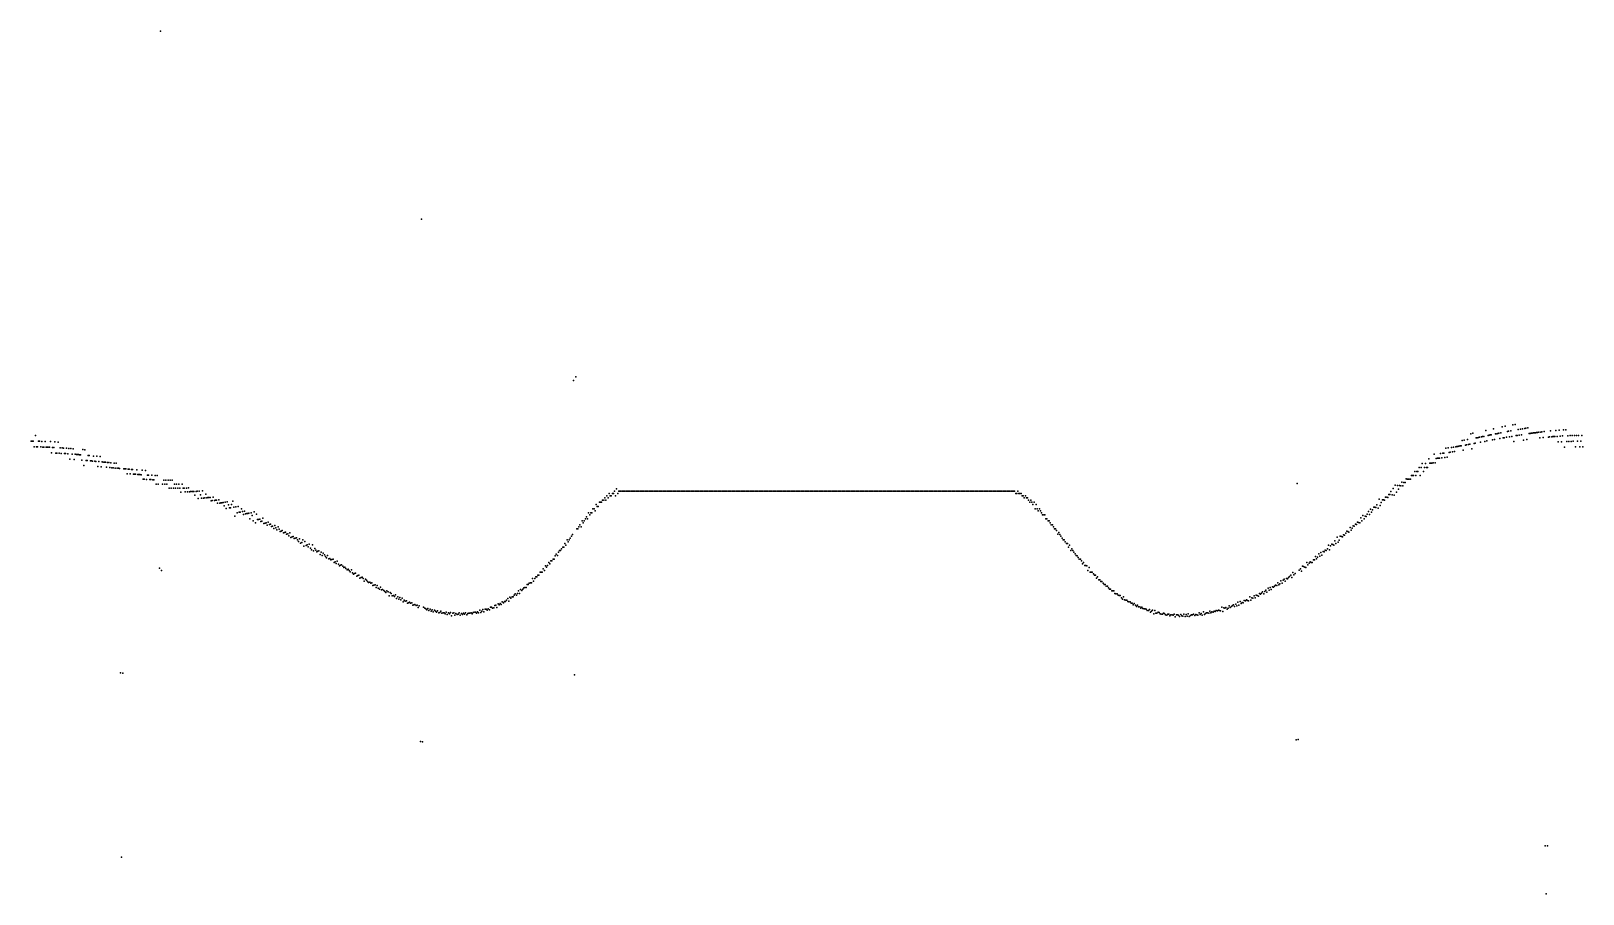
# Model space of a CAD drawing. Header units: metres. Extents: x 0 to 360, y 7 to 207.
import ezdxf

# ---------------------------------------------------------------- set-up
doc = ezdxf.new("R2010")
doc.units = ezdxf.units.M

msp = doc.modelspace()

# ---------------------------------------------------------------- linework, layer by layer
for p in [(30, 207.46), (90.5, 163.88), (125.75, 126.47), (126.25, 127.31), (339, 115.28), (341, 115.71), (341.75, 115.87), (343.5, 116.23), (344, 116.32), (345.25, 115.2), (345.75, 115.28), (346.25, 115.37), (346.5, 115.41), (347, 115.49), (0, 112.42), (0.25, 112.42), (0.5, 112.42), (1, 113.76), (1.75, 112.4), (2, 112.39), (2.5, 112.38), (3.25, 112.36), (4.5, 112.31), (5.5, 112.26), (6.25, 112.21), (331.75, 112.54), (332.25, 112.64), (332.5, 111.52), (332.75, 111.57), (333, 112.78), (333.25, 111.66), (333.5, 111.7), (333.75, 114.13), (334.25, 114.24), (334.5, 111.89), (334.75, 111.94), (335, 113.18), (335.25, 113.23), (335.5, 113.28), (335.75, 113.33), (336, 112.17), (336.25, 113.43), (336.5, 113.49), (336.75, 113.54), (337, 112.36), (337.25, 114.9), (337.5, 112.46), (337.75, 113.74), (338, 113.79), (338.25, 113.85), (338.5, 113.9), (338.75, 112.7), (339.25, 112.79), (339.5, 114.1), (339.75, 114.15), (340, 114.2), (340.25, 114.25), (340.5, 113.03), (340.75, 114.35), (341.25, 113.17), (341.5, 113.22), (342, 113.31), (342.25, 114.65), (342.5, 114.7), (342.75, 113.44), (343, 114.79), (343.25, 113.53), (343.75, 112.33), (344.25, 113.7), (344.5, 113.74), (344.75, 115.11), (345, 113.83), (345.5, 113.91), (346, 112.68), (346.75, 112.79), (347.25, 114.18), (347.5, 114.21), (347.75, 114.25), (348, 114.28), (348.25, 114.32), (348.5, 114.35), (348.75, 114.38), (349, 114.42), (349.25, 114.45), (349.5, 114.48), (349.75, 113.17), (350, 114.54), (350.25, 114.57), (350.5, 113.25), (350.75, 114.63), (351.75, 113.38), (352, 113.4), (352.25, 114.78), (352.5, 113.45), (352.75, 113.47), (353, 113.49), (353.25, 113.51), (353.5, 114.89), (353.75, 113.54), (354, 112.23), (354.25, 114.95), (354.5, 113.59), (354.75, 112.27), (355, 113.62), (355.25, 115.01), (355.75, 115.04), (356, 112.33), (356.25, 113.69), (356.5, 112.35), (356.75, 113.71), (357, 112.37), (357.25, 113.72), (357.5, 112.39), (357.75, 113.74), (358.25, 113.75), (358.5, 112.41), (358.75, 113.76), (359.25, 112.41), (359.5, 113.76), (0.75, 111.1), (1.25, 111.09), (1.5, 111.09), (2.25, 111.07), (2.75, 111.06), (3, 111.05), (3.5, 111.04), (3.75, 111.03), (4, 111.02), (4.25, 111.01), (4.75, 109.71), (5, 110.98), (5.25, 110.96), (5.75, 109.66), (6, 109.65), (6.5, 109.62), (6.75, 110.88), (7, 109.6), (7.25, 110.85), (7.5, 110.83), (7.75, 109.55), (8, 109.53), (8.25, 110.78), (8.5, 109.5), (8.75, 110.74), (9, 108.23), (9.25, 110.7), (9.5, 109.43), (9.75, 110.66), (10, 108.16), (10.25, 109.37), (10.5, 109.35), (10.75, 109.33), (11, 109.31), (11.25, 109.28), (11.5, 109.26), (11.75, 108.03), (12, 110.46), (12.5, 110.41), (12.75, 107.94), (13.25, 109.1), (13.5, 109.08), (14.5, 108.98), (15.25, 108.91), (16, 108.83), (324, 108.3), (325.25, 109.41), (325.75, 108.44), (326, 108.46), (326.25, 108.48), (326.5, 108.51), (326.75, 109.57), (327, 108.56), (327.25, 109.63), (327.5, 109.66), (327.75, 108.64), (328, 110.8), (328.25, 108.7), (328.5, 110.87), (328.75, 109.82), (329, 109.86), (329.25, 110.98), (329.5, 109.93), (329.75, 111.06), (330, 110), (330.25, 111.14), (330.5, 111.18), (330.75, 111.22), (331, 111.26), (331.25, 111.31), (331.5, 111.35), (332, 110.31), (334, 110.64), (355.5, 111), (358, 111.08), (359, 111.1), (359.75, 111.1), (12.25, 106.8), (13, 107.92), (13.75, 107.86), (14, 107.83), (14.25, 107.81), (14.75, 107.77), (15, 107.74), (15.5, 106.54), (15.75, 107.68), (16.25, 106.47), (16.5, 107.61), (16.75, 107.58), (17, 107.56), (17.25, 107.53), (17.5, 106.37), (17.75, 107.49), (18, 107.46), (18.25, 106.3), (18.5, 107.41), (18.75, 106.26), (19, 106.23), (19.25, 107.34), (19.5, 106.19), (19.75, 107.29), (20, 106.15), (20.25, 106.13), (20.5, 106.1), (21.5, 106.02), (21.75, 106), (22, 105.98), (22.25, 104.88), (22.5, 105.94), (22.75, 105.92), (23, 104.82), (23.25, 105.88), (23.5, 105.85), (23.75, 104.77), (24, 104.75), (24.25, 104.74), (24.5, 105.78), (24.75, 104.7), (25, 104.68), (25.25, 104.67), (25.5, 104.65), (25.75, 105.68), (26.5, 105.63), (27, 104.56), (27.25, 104.55), (28, 104.51), (28.75, 104.47), (29.25, 104.45), (320, 104.48), (320.25, 104.47), (320.5, 104.47), (320.75, 105.36), (321, 104.46), (321.25, 105.36), (321.5, 105.36), (321.75, 106.28), (322, 104.45), (322.25, 106.29), (322.5, 107.24), (322.75, 105.37), (323, 106.31), (323.25, 107.27), (323.5, 106.33), (323.75, 106.34), (324.25, 107.33), (324.5, 107.34), (324.75, 107.36), (325, 107.38), (325.5, 107.41), (26, 103.6), (26.25, 103.58), (26.75, 103.56), (27.5, 103.52), (27.75, 103.51), (28.25, 103.49), (28.5, 103.48), (29, 102.49), (29.5, 102.47), (30.5, 102.45), (30.75, 103.41), (31, 102.44), (31.25, 103.4), (31.5, 102.44), (31.75, 103.39), (32, 101.5), (32.25, 103.38), (32.5, 101.5), (32.75, 103.37), (33, 101.5), (33.25, 102.43), (33.5, 101.51), (33.75, 102.43), (34, 101.51), (34.25, 102.43), (34.5, 101.52), (35, 102.44), (35.25, 101.54), (35.5, 101.55), (36, 101.56), (36.5, 101.58), (37.25, 100.73), (37.5, 100.75), (37.75, 100.76), (38.25, 100.79), (38.5, 100.8), (39, 100.84), (39.75, 100.89), (135.25, 100.81), (135.75, 101.34), (136.25, 100.81), (136.5, 100.81), (136.75, 100.81), (137, 100.81), (137.25, 100.81), (137.5, 100.81), (137.75, 100.81), (138, 100.81), (138.25, 100.81), (138.5, 100.81), (138.75, 100.81), (139, 100.81), (139.25, 100.81), (139.5, 100.81), (139.75, 100.81), (140, 100.81), (140.25, 100.81), (140.5, 100.81), (140.75, 100.81), (141, 100.81), (141.25, 100.81), (141.5, 100.81), (141.75, 100.81), (142, 100.81), (142.25, 100.81), (142.5, 100.81), (142.75, 100.81), (143, 100.81), (143.25, 100.81), (143.5, 100.81), (143.75, 100.81), (144, 100.81), (144.25, 100.81), (144.5, 100.81), (144.75, 100.81), (145, 100.81), (145.25, 100.81), (145.5, 100.81), (145.75, 100.81), (146, 100.81), (146.25, 100.81), (146.5, 100.81), (146.75, 100.81), (147, 100.81), (147.25, 100.81), (147.5, 100.81), (147.75, 100.81), (148, 100.81), (148.25, 100.81), (148.5, 100.81), (148.75, 100.81), (149, 100.81), (149.25, 100.81), (149.5, 100.81), (149.75, 100.81), (150, 100.81), (150.25, 100.81), (150.5, 100.81), (150.75, 100.81), (151, 100.81), (151.25, 100.81), (151.5, 100.81), (151.75, 100.81), (152, 100.81), (152.25, 100.81), (152.5, 100.81), (152.75, 100.81), (153, 100.81), (153.25, 100.81), (153.5, 100.81), (153.75, 100.81), (154, 100.81), (154.25, 100.81), (154.5, 100.81), (154.75, 100.81), (155, 100.81), (155.25, 100.81), (155.5, 100.81), (155.75, 100.81), (156, 100.81), (156.25, 100.81), (156.5, 100.81), (156.75, 100.81), (157, 100.81), (157.25, 100.81), (157.5, 100.81), (157.75, 100.81), (158, 100.81), (158.25, 100.81), (158.5, 100.81), (158.75, 100.81), (159, 100.81), (159.25, 100.81), (159.5, 100.81), (159.75, 100.81), (160, 100.81), (160.25, 100.81), (160.5, 100.81), (160.75, 100.81), (161, 100.81), (161.25, 100.81), (161.5, 100.81), (161.75, 100.81), (162, 100.81), (162.25, 100.81), (162.5, 100.81), (162.75, 100.81), (163, 100.81), (163.25, 100.81), (163.5, 100.81), (163.75, 100.81), (164, 100.81), (164.25, 100.81), (164.5, 100.81), (164.75, 100.81), (165, 100.81), (165.25, 100.81), (165.5, 100.81), (165.75, 100.81), (166, 100.81), (166.25, 100.81), (166.5, 100.81), (166.75, 100.81), (167, 100.81), (167.25, 100.81), (167.5, 100.81), (167.75, 100.81), (168, 100.81), (168.25, 100.81), (168.5, 100.81), (168.75, 100.81), (169, 100.81), (169.25, 100.81), (169.5, 100.81), (169.75, 100.81), (170, 100.81), (170.25, 100.81), (170.5, 100.81), (170.75, 100.81), (171, 100.81), (171.25, 100.81), (171.5, 100.81), (171.75, 100.81), (172, 100.81), (172.25, 100.81), (172.5, 100.81), (172.75, 100.81), (173, 100.81), (173.25, 100.81), (173.5, 100.81), (173.75, 100.81), (174, 100.81), (174.25, 100.81), (174.5, 100.81), (174.75, 100.81), (175, 100.81), (175.25, 100.81), (175.5, 100.81), (175.75, 100.81), (176, 100.81), (176.25, 100.81), (176.5, 100.81), (176.75, 100.81), (177, 100.81), (177.25, 100.81), (177.5, 100.81), (177.75, 100.81), (178, 100.81), (178.25, 100.81), (178.5, 100.81), (178.75, 100.81), (179, 100.81), (179.25, 100.81), (179.5, 100.81), (179.75, 100.81), (180, 100.81), (180.25, 100.81), (180.5, 100.81), (180.75, 100.81), (181, 100.81), (181.25, 100.81), (181.5, 100.81), (181.75, 100.81), (182, 100.81), (182.25, 100.81), (182.5, 100.81), (182.75, 100.81), (183, 100.81), (183.25, 100.81), (183.5, 100.81), (183.75, 100.81), (184, 100.81), (184.25, 100.81), (184.5, 100.81), (184.75, 100.81), (185, 100.81), (185.25, 100.81), (185.5, 100.81), (185.75, 100.81), (186, 100.81), (186.25, 100.81), (186.5, 100.81), (186.75, 100.81), (187, 100.81), (187.25, 100.81), (187.5, 100.81), (187.75, 100.81), (188, 100.81), (188.25, 100.81), (188.5, 100.81), (188.75, 100.81), (189, 100.81), (189.25, 100.81), (189.5, 100.81), (189.75, 100.81), (190, 100.81), (190.25, 100.81), (190.5, 100.81), (190.75, 100.81), (191, 100.81), (191.25, 100.81), (191.5, 100.81), (191.75, 100.81), (192, 100.81), (192.25, 100.81), (192.5, 100.81), (192.75, 100.81), (193, 100.81), (193.25, 100.81), (193.5, 100.81), (193.75, 100.81), (194, 100.81), (194.25, 100.81), (194.5, 100.81), (194.75, 100.81), (195, 100.81), (195.25, 100.81), (195.5, 100.81), (195.75, 100.81), (196, 100.81), (196.25, 100.81), (196.5, 100.81), (196.75, 100.81), (197, 100.81), (197.25, 100.81), (197.5, 100.81), (197.75, 100.81), (198, 100.81), (198.25, 100.81), (198.5, 100.81), (198.75, 100.81), (199, 100.81), (199.25, 100.81), (199.5, 100.81), (199.75, 100.81), (200, 100.81), (200.25, 100.81), (200.5, 100.81), (200.75, 100.81), (201, 100.81), (201.25, 100.81), (201.5, 100.81), (201.75, 100.81), (202, 100.81), (202.25, 100.81), (202.5, 100.81), (202.75, 100.81), (203, 100.81), (203.25, 100.81), (203.5, 100.81), (203.75, 100.81), (204, 100.81), (204.25, 100.81), (204.5, 100.81), (204.75, 100.81), (205, 100.81), (205.25, 100.81), (205.5, 100.81), (205.75, 100.81), (206, 100.81), (206.25, 100.81), (206.5, 100.81), (206.75, 100.81), (207, 100.81), (207.25, 100.81), (207.5, 100.81), (207.75, 100.81), (208, 100.81), (208.25, 100.81), (208.5, 100.81), (208.75, 100.81), (209, 100.81), (209.25, 100.81), (209.5, 100.81), (209.75, 100.81), (210, 100.81), (210.25, 100.81), (210.5, 100.81), (210.75, 100.81), (211, 100.81), (211.25, 100.81), (211.5, 100.81), (211.75, 100.81), (212, 100.81), (212.25, 100.81), (212.5, 100.81), (212.75, 100.81), (213, 100.81), (213.25, 100.81), (213.5, 100.81), (213.75, 100.81), (214, 100.81), (214.25, 100.81), (214.5, 100.81), (214.75, 100.81), (215, 100.81), (215.25, 100.81), (215.5, 100.81), (215.75, 100.81), (216, 100.81), (216.25, 100.81), (216.5, 100.81), (216.75, 100.81), (217, 100.81), (217.25, 100.81), (217.5, 100.81), (217.75, 100.81), (218, 100.81), (218.25, 100.81), (218.5, 100.81), (218.75, 100.81), (219, 100.81), (219.25, 100.81), (219.5, 100.81), (219.75, 100.81), (220, 100.81), (220.25, 100.81), (220.5, 100.81), (220.75, 100.81), (221, 100.81), (221.25, 100.81), (221.5, 100.81), (221.75, 100.81), (222, 100.81), (222.25, 100.81), (222.5, 100.81), (222.75, 100.81), (223, 100.81), (223.25, 100.81), (223.5, 100.81), (223.75, 100.81), (224, 100.81), (224.25, 100.81), (224.5, 100.81), (224.75, 100.81), (225, 100.81), (225.25, 100.81), (225.5, 100.81), (225.75, 100.81), (226, 100.81), (226.25, 100.81), (226.5, 100.81), (226.75, 100.81), (227, 100.81), (227.25, 100.81), (227.5, 100.81), (227.75, 100.81), (228, 100.81), (228.75, 100.81), (293.5, 102.59), (315.25, 100.77), (315.75, 101.49), (316.25, 102.22), (316.75, 102.17), (317, 101.33), (317.25, 102.12), (317.5, 102.09), (317.75, 102.9), (318, 102.05), (318.25, 102.86), (318.5, 102.84), (318.75, 103.67), (319, 103.65), (319.25, 103.64), (319.5, 103.63), (319.75, 103.62), (34.75, 100.63), (35.75, 100.67), (36.25, 100.69), (36.75, 100.71), (37, 100.72), (38, 99.92), (38.75, 99.14), (39.25, 100.01), (39.5, 99.2), (40, 99.24), (40.25, 99.27), (40.5, 100.11), (40.75, 99.31), (41, 99.34), (41.25, 99.36), (41.5, 99.39), (41.75, 98.62), (42, 98.65), (42.25, 99.47), (42.5, 98.7), (42.75, 98.74), (43, 98.77), (43.25, 98.02), (43.5, 98.83), (43.75, 98.09), (44, 98.12), (44.25, 98.16), (44.5, 98.2), (44.75, 97.47), (45, 98.27), (45.5, 98.35), (45.75, 97.64), (46.5, 97.76), (46.75, 98.55), (47.5, 97.21), (48, 97.31), (131, 97.75), (131.25, 97.26), (131.5, 97.26), (131.75, 98.25), (132, 98.25), (132.25, 98.25), (132.5, 98.75), (132.75, 98.75), (133, 99.26), (133.25, 98.75), (133.5, 99.77), (133.75, 99.26), (134, 100.29), (134.25, 99.77), (134.5, 99.77), (134.75, 100.29), (135, 100.29), (135.5, 99.77), (136, 100.29), (228.25, 100.29), (228.5, 100.29), (229, 100.29), (229.25, 100.29), (229.5, 100.29), (229.75, 99.77), (230, 99.77), (230.25, 99.26), (230.5, 99.77), (230.75, 99.26), (231, 99.26), (231.25, 98.75), (231.5, 98.25), (231.75, 98.75), (232, 98.25), (232.25, 97.75), (232.5, 98.25), (233, 97.75), (311.25, 97.16), (312, 97.68), (312.5, 99), (312.75, 97.52), (313, 98.18), (313.25, 98.85), (313.5, 98.8), (313.75, 98.76), (314, 99.45), (314.25, 99.41), (314.5, 99.36), (314.75, 100.08), (315, 100.04), (315.5, 99.96), (316, 99.89), (316.5, 100.6), (45.25, 96.81), (46, 96.94), (46.25, 96.98), (47, 97.11), (47.25, 95.02), (47.75, 95.83), (48.25, 95.93), (48.5, 95.98), (48.75, 96.74), (49, 96.09), (49.25, 95.45), (49.5, 96.2), (49.75, 95.56), (50, 95.62), (50.25, 95.67), (50.5, 95.73), (50.75, 94.44), (51, 95.85), (51.25, 95.23), (51.5, 93.97), (51.75, 96.03), (52.25, 95.48), (52.5, 94.23), (52.75, 94.3), (53, 94.37), (53.25, 93.79), (53.5, 93.86), (53.75, 94.57), (55, 93.66), (127.75, 93.93), (128.25, 93.94), (128.5, 94.4), (128.75, 94.86), (129, 94.4), (129.25, 95.81), (129.5, 95.34), (129.75, 95.81), (130, 95.81), (130.25, 96.77), (130.5, 96.77), (130.75, 96.29), (232.75, 96.77), (233.25, 96.77), (233.5, 96.29), (233.75, 96.77), (234, 96.29), (234.25, 95.81), (234.5, 95.34), (234.75, 95.33), (235, 95.33), (235.25, 94.4), (235.5, 94.4), (235.75, 93.94), (236, 93.94), (307.5, 93.66), (307.75, 93.58), (308.25, 94.68), (308.5, 93.97), (308.75, 95.16), (309, 94.45), (309.25, 95.02), (309.5, 94.95), (309.75, 95.53), (310, 96.12), (310.25, 95.39), (310.5, 96.66), (310.75, 95.93), (311, 96.54), (311.5, 97.1), (311.75, 97.04), (312.25, 96.93), (52, 93.46), (54, 93.37), (54.25, 93.44), (54.5, 93.51), (54.75, 92.97), (55.25, 93.12), (55.5, 93.19), (55.75, 92.66), (56, 92.73), (56.25, 92.21), (56.5, 92.89), (56.75, 92.37), (57, 91.86), (57.25, 92.53), (57.5, 92.02), (57.75, 91.52), (58, 91.6), (58.25, 91.68), (58.5, 91.19), (58.75, 91.28), (59, 91.37), (59.25, 90.89), (59.5, 90.97), (59.75, 90.5), (60, 91.15), (60.25, 90.13), (60.5, 90.22), (60.75, 90.31), (61.25, 89.95), (61.5, 90.04), (125, 89.97), (125.25, 90.39), (125.5, 90.82), (126.5, 92.13), (126.75, 92.13), (127, 92.58), (127.25, 93.03), (127.5, 92.58), (128, 93.48), (236.25, 93.48), (236.5, 93.03), (236.75, 93.03), (237, 92.58), (237.25, 92.14), (237.5, 92.13), (237.75, 91.69), (238, 90.83), (238.25, 91.25), (238.5, 90.82), (238.75, 90.39), (239, 89.97), (302.75, 90.17), (303.5, 90.43), (303.75, 90.33), (304, 90.24), (304.25, 90.7), (304.5, 90.6), (304.75, 91.07), (305, 91.55), (305.25, 91.46), (305.5, 91.37), (305.75, 92.44), (306, 91.77), (306.25, 92.27), (306.5, 92.78), (306.75, 92.69), (307, 93.21), (307.25, 93.13), (308, 93.5), (61, 89.85), (61.75, 89.59), (62, 89.16), (62.25, 89.78), (62.5, 88.82), (62.75, 88.92), (63, 89.53), (63.25, 88.08), (63.5, 89.2), (63.75, 88.27), (64, 88.37), (64.25, 87.96), (64.5, 88.56), (64.75, 87.66), (65, 87.27), (65.25, 88.36), (65.5, 86.98), (65.75, 87.56), (66, 87.18), (66.25, 86.8), (66.5, 86.9), (66.75, 87), (67.25, 86.72), (67.75, 86.46), (122.25, 86.67), (122.5, 87.07), (122.75, 87.08), (123, 87.48), (123.25, 87.88), (123.5, 87.89), (123.75, 88.7), (124, 88.3), (124.25, 89.54), (124.5, 89.13), (124.75, 89.55), (239.25, 89.55), (239.5, 89.54), (239.75, 89.12), (240, 88.71), (240.25, 88.7), (240.5, 87.89), (240.75, 88.29), (241, 87.09), (241.25, 87.47), (241.5, 87.07), (241.75, 86.67), (298.5, 86.34), (299, 86.61), (299.5, 86.88), (299.75, 86.77), (300, 87.16), (300.25, 87.05), (300.5, 87.44), (300.75, 88.35), (301, 87.24), (301.25, 88.14), (301.5, 88.55), (301.75, 88.45), (302, 88.35), (302.25, 89.3), (302.5, 88.67), (303, 89), (303.25, 89.44), (29.75, 82.99), (67, 86.15), (67.5, 85.89), (68, 86.09), (68.25, 85.73), (68.5, 85.38), (68.75, 85.94), (69, 85.13), (69.25, 85.24), (69.5, 84.89), (69.75, 85), (70, 85.1), (70.25, 84.32), (70.5, 84.43), (70.75, 84.1), (71, 84.64), (71.25, 83.88), (71.5, 83.55), (71.75, 83.66), (72, 83.76), (72.25, 83.44), (72.5, 83.13), (72.75, 83.24), (73, 82.92), (118.75, 82.82), (119.25, 83.56), (119.5, 83.21), (119.75, 83.58), (120, 84.32), (120.25, 83.96), (120.5, 84.71), (120.75, 84.72), (121, 85.1), (121.25, 85.11), (121.5, 85.88), (121.75, 86.27), (122, 85.89), (242, 86.28), (242.25, 85.89), (242.5, 85.88), (242.75, 85.49), (243, 85.11), (243.25, 85.1), (243.5, 84.71), (243.75, 83.97), (244, 84.32), (244.25, 83.58), (244.5, 83.57), (244.75, 83.56), (245.25, 83.17), (294.25, 82.83), (294.75, 83.46), (295, 83.35), (295.25, 83.24), (295.5, 83.13), (295.75, 84.33), (296, 83.78), (296.25, 84.11), (296.5, 84.44), (296.75, 84.34), (297, 84.34), (297.25, 84.91), (297.5, 84.91), (297.75, 85.72), (298, 85.15), (298.25, 85.51), (298.75, 85.76), (299.25, 86.02), (30.25, 82.41), (73.25, 82.62), (73.5, 82.72), (73.75, 82.42), (74, 82.12), (74.25, 82.63), (74.5, 81.93), (74.75, 81.63), (75, 81.74), (75.25, 81.84), (75.5, 81.16), (75.75, 81.27), (76, 81.37), (76.25, 80.7), (76.5, 80.8), (76.75, 80.91), (77, 80.63), (77.25, 79.98), (77.5, 80.45), (77.75, 80.18), (78, 79.91), (78.25, 79.64), (78.5, 79.74), (78.75, 79.48), (79, 79.58), (79.75, 79.15), (115, 79.17), (115.25, 79.19), (115.5, 79.54), (115.75, 79.56), (116, 79.57), (116.25, 80.59), (116.5, 79.94), (116.75, 80.62), (117, 80.98), (117.25, 80.99), (117.5, 81.35), (117.75, 81.36), (118, 82.07), (118.25, 82.08), (118.5, 82.1), (119, 82.47), (245, 82.48), (245.5, 82.1), (245.75, 82.09), (246, 82.07), (246.25, 81.71), (246.5, 81.35), (246.75, 81.34), (247, 80.64), (247.25, 80.96), (247.5, 80.27), (247.75, 80.26), (248, 79.91), (248.25, 79.89), (248.5, 79.54), (248.75, 79.2), (249, 79.18), (289, 79.59), (289.5, 79.38), (289.75, 80.02), (290, 79.53), (290.25, 80.18), (290.5, 80.46), (290.75, 79.96), (291, 80.63), (291.25, 80.52), (291.5, 80.8), (291.75, 81.08), (292, 81.37), (292.25, 80.86), (292.5, 81.95), (292.75, 81.44), (293, 81.73), (294, 82.52), (294.5, 82.3), (79.25, 78.95), (79.5, 79.05), (80, 78.54), (80.25, 78.99), (80.5, 78.38), (80.75, 78.13), (81, 78.58), (81.25, 77.98), (81.5, 78.07), (81.75, 77.82), (82, 77.58), (82.25, 77.33), (82.5, 77.77), (82.75, 77.52), (83, 76.61), (83.25, 77.37), (83.5, 77.13), (83.75, 76.55), (84, 76.65), (84.25, 76.41), (84.5, 76.83), (84.75, 75.94), (85, 76.35), (85.25, 75.8), (85.5, 76.21), (85.75, 75.65), (86, 76.06), (86.5, 75.59), (110.25, 75.6), (110.5, 75.93), (111, 76.29), (111.25, 76.01), (111.5, 76.34), (111.75, 76.36), (112, 76.7), (112.25, 77.03), (112.5, 76.74), (112.75, 77.08), (113, 77.72), (113.25, 77.12), (113.5, 78.08), (113.75, 77.79), (114, 78.13), (114.25, 78.47), (114.5, 78.49), (114.75, 78.51), (249.25, 78.83), (249.5, 78.81), (249.75, 78.47), (250, 78.13), (250.25, 78.11), (250.5, 77.77), (250.75, 77.75), (251, 77.73), (251.25, 77.08), (251.5, 77.06), (251.75, 77.03), (252, 76.7), (252.25, 76.68), (252.5, 76.65), (252.75, 76.11), (253, 75.81), (253.25, 76.36), (253.5, 75.64), (253.75, 75.61), (254, 75.58), (281.75, 75.63), (282.5, 76.32), (282.75, 75.56), (283, 76.12), (283.25, 76.02), (283.5, 76.59), (283.75, 76.15), (284, 76.72), (284.25, 76.62), (284.5, 76.52), (284.75, 77.1), (285, 76.99), (285.25, 77.23), (285.5, 77.48), (285.75, 77.03), (286, 77.62), (286.25, 77.86), (286.5, 77.41), (286.75, 78.36), (287, 77.9), (287.25, 78.51), (287.5, 78.05), (287.75, 78.66), (288, 78.55), (288.25, 78.81), (288.5, 79.07), (288.75, 78.96), (289.25, 79.11), (86.25, 75.19), (86.75, 75.36), (87, 75.45), (87.25, 74.91), (87.5, 74.99), (87.75, 75.08), (88, 74.85), (88.25, 74.93), (88.5, 74.4), (88.75, 74.48), (89, 74.56), (89.25, 74.33), (89.5, 74.41), (89.75, 73.89), (90, 74.27), (91, 73.97), (91.25, 73.75), (91.5, 73.53), (91.75, 73.31), (92, 73.67), (92.25, 73.16), (92.5, 73.52), (92.75, 73.01), (93, 73.37), (93.25, 72.86), (93.5, 73.22), (93.75, 73), (94, 72.78), (94.25, 73.13), (94.5, 72.63), (94.75, 72.69), (95, 73.04), (95.25, 72.54), (95.5, 72.6), (95.75, 72.66), (96, 72.44), (96.25, 72.79), (96.5, 72.28), (96.75, 72.62), (97, 72.4), (97.25, 72.74), (97.5, 71.96), (97.75, 72.58), (98, 72.64), (98.25, 72.13), (98.5, 72.47), (98.75, 72.24), (99, 72.3), (99.25, 72.63), (99.5, 72.13), (99.75, 72.46), (100, 72.23), (100.25, 72.56), (100.5, 72.33), (100.75, 72.66), (101, 72.15), (101.25, 72.48), (101.5, 72.53), (101.75, 72.58), (102, 72.62), (102.25, 72.39), (102.5, 72.72), (102.75, 72.76), (103, 72.81), (103.25, 72.57), (103.5, 72.89), (103.75, 72.66), (104, 73.26), (104.25, 72.74), (104.5, 73.06), (104.75, 73.39), (105, 72.86), (105.25, 73.47), (105.5, 73.5), (105.75, 73.26), (106, 73.58), (106.25, 73.33), (106.5, 73.94), (106.75, 73.98), (107, 73.73), (107.25, 73.76), (107.5, 74.37), (107.75, 74.41), (108, 73.86), (108.25, 74.76), (108.5, 74.5), (108.75, 74.83), (109, 74.57), (109.25, 75.19), (109.5, 74.92), (109.75, 75.25), (110, 75.27), (110.75, 75.36), (254.25, 75.25), (254.5, 75.22), (254.75, 75.19), (255, 74.87), (255.25, 74.84), (255.5, 74.51), (255.75, 74.77), (256, 74.45), (256.25, 74.13), (256.5, 74.38), (256.75, 74.06), (257, 74.02), (257.25, 73.7), (257.5, 73.95), (257.75, 73.63), (258, 73.59), (258.25, 73.55), (258.5, 73.52), (258.75, 73.19), (259, 73.15), (259.25, 73.4), (259.5, 72.79), (259.75, 73.03), (260, 73.27), (260.25, 72.39), (260.5, 73.19), (260.75, 72.58), (261, 72.54), (261.25, 72.78), (261.5, 72.73), (261.75, 72.41), (262, 72.36), (262.25, 72.31), (262.5, 72.54), (262.75, 72.5), (263, 72.17), (263.25, 72.12), (263.5, 72.35), (263.75, 72.3), (264, 71.97), (264.25, 72.2), (264.5, 72.14), (264.75, 72.09), (265, 72.31), (265.5, 72.21), (265.75, 72.15), (266, 72.09), (266.5, 72.26), (267.25, 72.36), (267.75, 72.24), (268.25, 72.4), (268.75, 71.99), (269, 72.21), (269.25, 72.15), (269.5, 72.36), (269.75, 72.02), (270, 72.23), (270.25, 72.17), (270.5, 72.1), (270.75, 72.6), (271, 72.24), (271.25, 72.46), (271.5, 72.11), (271.75, 72.89), (272, 72.25), (272.25, 72.46), (272.5, 72.67), (272.75, 72.6), (273, 72.53), (273.25, 73.03), (273.5, 72.66), (273.75, 72.88), (274, 72.8), (274.25, 73.02), (274.5, 72.94), (274.75, 73.15), (275, 73.07), (275.25, 73.29), (275.5, 73.21), (275.75, 73.13), (276, 73.94), (276.25, 72.96), (276.5, 73.77), (276.75, 73.69), (277, 73.91), (277.25, 73.52), (277.5, 73.74), (277.75, 74.26), (278, 73.87), (278.25, 74.08), (278.5, 74.3), (278.75, 74.52), (279, 74.12), (279.25, 74.65), (279.5, 74.25), (279.75, 75.1), (280, 74.38), (280.25, 75.23), (280.5, 74.82), (280.75, 75.04), (281, 74.95), (281.25, 75.49), (281.5, 75.4), (282, 75.53), (282.25, 75.43), (265.25, 71.71), (266.25, 71.76), (266.75, 71.92), (267, 71.86), (267.5, 71.75), (268, 71.9), (268.5, 71.78), (20.75, 58.77), (21.25, 58.69), (126, 58.26), (293.25, 43.23), (293.75, 43.26), (90.25, 42.83), (90.75, 42.75), (351, 18.65), (351.5, 18.66), (21, 16.04), (351.25, 7.49)]:
    msp.add_point(p)

doc.saveas('drawing.dxf')
